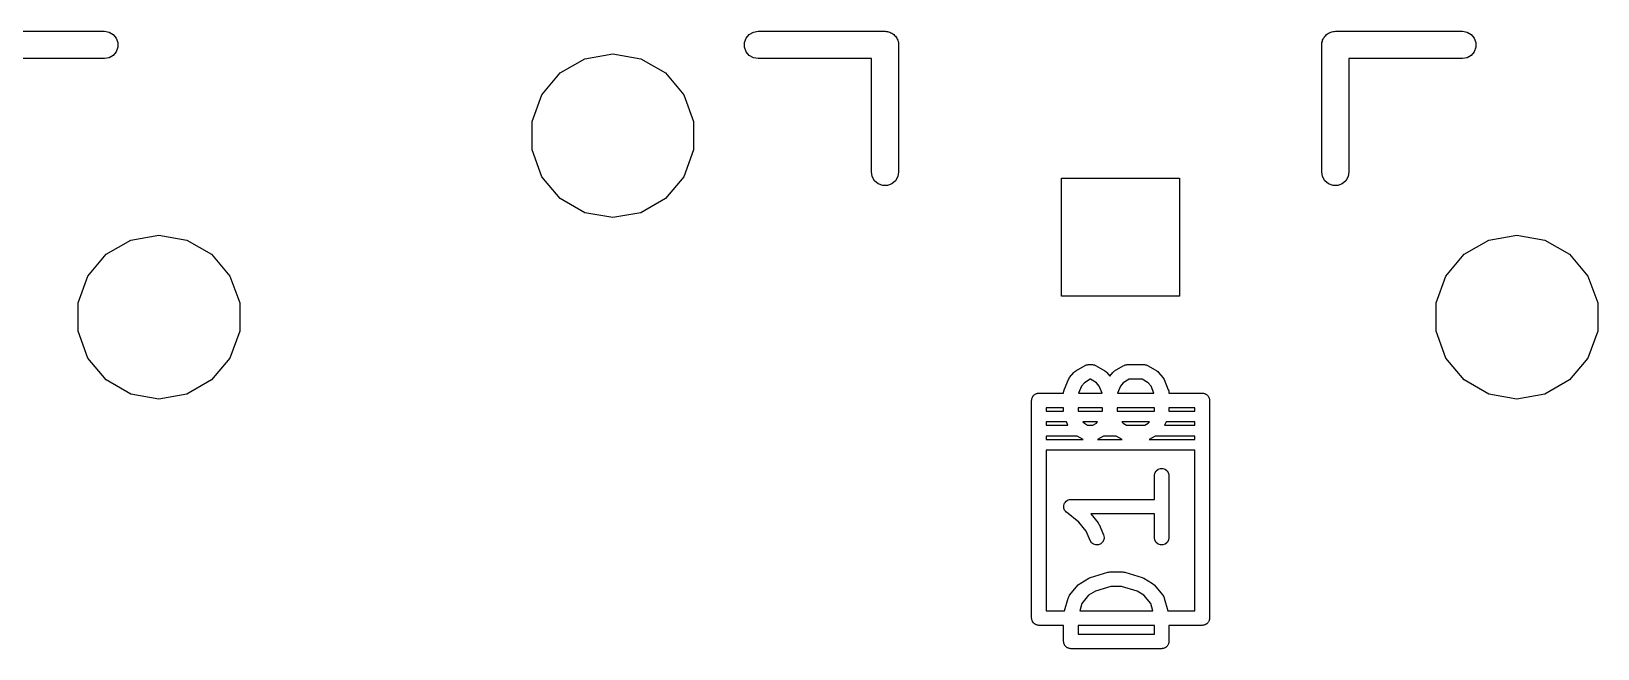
# Model space of a CAD drawing. Extents: x 47 to 330, y -254 to -153.
# Drawn here: x 99.53 to 121.44, y -182.1 to -173.46 of the extents above; entities that cross this region are included whole.
import ezdxf

# ---------------------------------------------------------------- set-up
doc = ezdxf.new("R2010")
doc.units = 0
doc.header["$MEASUREMENT"] = 0
doc.layers.add('BLACK', color=7, linetype='CONTINUOUS')

msp = doc.modelspace()

# ---------------------------------------------------------------- linework, layer by layer
at = {"layer": 'Black'}
for p, q in [((98.775, -173.459), (100.553, -173.459)), ((100.553, -173.459), (100.618, -173.471)), ((100.618, -173.471), (100.675, -173.504)), ((100.675, -173.504), (100.718, -173.555)), ((100.718, -173.555), (100.741, -173.617)), ((109.509, -173.617), (109.532, -173.555)), ((109.532, -173.555), (109.575, -173.504)), ((109.575, -173.504), (109.632, -173.471)), ((109.632, -173.471), (109.697, -173.459)), ((109.697, -173.459), (111.475, -173.459)), ((111.475, -173.459), (111.491, -173.462)), ((111.491, -173.462), (111.508, -173.462)), ((111.508, -173.462), (111.524, -173.468)), ((111.524, -173.468), (111.54, -173.471)), ((111.54, -173.471), (111.555, -173.479)), ((111.555, -173.479), (111.57, -173.485)), ((111.57, -173.485), (111.583, -173.496)), ((111.583, -173.496), (111.597, -173.504)), ((111.597, -173.504), (111.608, -173.517)), ((111.608, -173.517), (111.621, -173.528)), ((111.621, -173.528), (111.629, -173.542)), ((111.629, -173.542), (111.64, -173.555)), ((111.64, -173.555), (111.646, -173.57)), ((117.604, -173.57), (117.61, -173.555)), ((117.61, -173.555), (117.621, -173.542)), ((117.621, -173.542), (117.629, -173.528)), ((117.629, -173.528), (117.642, -173.517)), ((117.642, -173.517), (117.653, -173.504)), ((117.653, -173.504), (117.667, -173.496)), ((117.667, -173.496), (117.68, -173.485)), ((117.68, -173.485), (117.695, -173.479)), ((117.695, -173.479), (117.71, -173.471)), ((117.71, -173.471), (117.726, -173.468)), ((117.726, -173.468), (117.742, -173.462)), ((117.742, -173.462), (117.759, -173.462)), ((117.759, -173.462), (117.775, -173.459)), ((117.775, -173.459), (119.553, -173.459)), ((119.553, -173.459), (119.618, -173.471)), ((119.618, -173.471), (119.675, -173.504)), ((119.675, -173.504), (119.718, -173.555)), ((119.718, -173.555), (119.741, -173.617)), ((100.718, -173.745), (100.675, -173.796)), ((100.741, -173.683), (100.718, -173.745)), ((100.741, -173.617), (100.741, -173.683)), ((107.273, -173.842), (107.665, -173.773)), ((107.665, -173.773), (108.057, -173.842)), ((109.509, -173.683), (109.509, -173.617)), ((109.532, -173.745), (109.509, -173.683)), ((109.575, -173.796), (109.532, -173.745)), ((111.646, -173.57), (111.654, -173.585)), ((111.654, -173.585), (111.657, -173.601)), ((111.657, -173.601), (111.663, -173.617)), ((111.663, -173.617), (111.663, -173.634)), ((111.663, -173.634), (111.665, -173.65)), ((111.665, -173.65), (111.665, -175.428)), ((117.584, -173.65), (117.587, -173.634)), ((117.584, -175.428), (117.584, -173.65)), ((117.587, -173.617), (117.593, -173.601)), ((117.587, -173.634), (117.587, -173.617)), ((117.593, -173.601), (117.596, -173.585)), ((117.596, -173.585), (117.604, -173.57)), ((119.718, -173.745), (119.675, -173.796)), ((119.741, -173.683), (119.718, -173.745)), ((119.741, -173.617), (119.741, -173.683)), ((100.553, -173.84), (98.9655, -173.84)), ((100.618, -173.829), (100.553, -173.84)), ((100.675, -173.796), (100.618, -173.829)), ((106.927, -174.041), (107.273, -173.842)), ((108.057, -173.842), (108.403, -174.041)), ((109.632, -173.829), (109.575, -173.796)), ((109.697, -173.84), (109.632, -173.829)), ((111.284, -173.84), (109.697, -173.84)), ((111.284, -175.428), (111.284, -173.84)), ((119.553, -173.84), (117.965, -173.84)), ((117.965, -173.84), (117.965, -175.428)), ((119.618, -173.829), (119.553, -173.84)), ((119.675, -173.796), (119.618, -173.829)), ((106.671, -174.346), (106.927, -174.041)), ((108.403, -174.041), (108.659, -174.346)), ((106.535, -174.721), (106.671, -174.346)), ((108.659, -174.346), (108.795, -174.721)), ((106.535, -175.119), (106.535, -174.721)), ((108.795, -174.721), (108.795, -175.119)), ((106.671, -175.494), (106.535, -175.119)), ((108.795, -175.119), (108.659, -175.494)), ((106.927, -175.799), (106.671, -175.494)), ((108.659, -175.494), (108.403, -175.799)), ((111.296, -175.493), (111.284, -175.428)), ((111.329, -175.55), (111.296, -175.493)), ((111.654, -175.493), (111.621, -175.55)), ((111.665, -175.428), (111.654, -175.493)), ((113.944, -177.165), (113.944, -175.514)), ((113.944, -175.514), (115.596, -175.514)), ((115.596, -175.514), (115.596, -177.165)), ((117.596, -175.493), (117.584, -175.428)), ((117.629, -175.55), (117.596, -175.493)), ((117.954, -175.493), (117.921, -175.55)), ((117.965, -175.428), (117.954, -175.493)), ((111.38, -175.593), (111.329, -175.55)), ((111.442, -175.616), (111.38, -175.593)), ((111.508, -175.616), (111.442, -175.616)), ((111.57, -175.593), (111.508, -175.616)), ((111.621, -175.55), (111.57, -175.593)), ((117.68, -175.593), (117.629, -175.55)), ((117.742, -175.616), (117.68, -175.593)), ((117.808, -175.616), (117.742, -175.616)), ((117.87, -175.593), (117.808, -175.616)), ((117.921, -175.55), (117.87, -175.593)), ((107.273, -175.998), (106.927, -175.799)), ((108.403, -175.799), (108.057, -175.998)), ((107.665, -176.067), (107.273, -175.998)), ((108.057, -175.998), (107.665, -176.067)), ((100.577, -176.581), (100.923, -176.382)), ((100.923, -176.382), (101.315, -176.313)), ((101.315, -176.313), (101.707, -176.382)), ((101.707, -176.382), (102.053, -176.581)), ((119.577, -176.581), (119.923, -176.382)), ((119.923, -176.382), (120.315, -176.313)), ((120.315, -176.313), (120.707, -176.382)), ((120.707, -176.382), (121.053, -176.581)), ((100.321, -176.886), (100.577, -176.581)), ((102.053, -176.581), (102.309, -176.886)), ((119.321, -176.886), (119.577, -176.581)), ((121.053, -176.581), (121.309, -176.886)), ((100.185, -177.261), (100.321, -176.886)), ((102.309, -176.886), (102.445, -177.261)), ((119.185, -177.261), (119.321, -176.886)), ((121.309, -176.886), (121.445, -177.261)), ((100.185, -177.659), (100.185, -177.261)), ((102.445, -177.261), (102.445, -177.659)), ((115.596, -177.165), (113.944, -177.165)), ((119.185, -177.659), (119.185, -177.261)), ((121.445, -177.261), (121.445, -177.659)), ((100.321, -178.034), (100.185, -177.659)), ((102.445, -177.659), (102.309, -178.034)), ((119.321, -178.034), (119.185, -177.659)), ((121.445, -177.659), (121.309, -178.034)), ((100.577, -178.339), (100.321, -178.034)), ((102.309, -178.034), (102.053, -178.339)), ((114.143, -178.212), (114.264, -178.14)), ((114.264, -178.14), (114.273, -178.136)), ((114.273, -178.136), (114.282, -178.131)), ((114.282, -178.131), (114.29, -178.13)), ((114.29, -178.13), (114.297, -178.127)), ((114.297, -178.127), (114.307, -178.127)), ((114.307, -178.127), (114.316, -178.125)), ((114.316, -178.125), (114.377, -178.125)), ((114.377, -178.125), (114.386, -178.127)), ((114.386, -178.127), (114.396, -178.127)), ((114.396, -178.127), (114.404, -178.13)), ((114.404, -178.13), (114.412, -178.131)), ((114.412, -178.131), (114.42, -178.136)), ((114.42, -178.136), (114.429, -178.14)), ((114.429, -178.14), (114.55, -178.212)), ((114.687, -178.212), (114.808, -178.14)), ((114.808, -178.14), (114.818, -178.136)), ((114.818, -178.136), (114.826, -178.131)), ((114.826, -178.131), (114.834, -178.13)), ((114.834, -178.13), (114.841, -178.127)), ((114.841, -178.127), (114.851, -178.127)), ((114.851, -178.127), (114.861, -178.125)), ((114.861, -178.125), (115.103, -178.125)), ((115.103, -178.125), (115.112, -178.127)), ((115.112, -178.127), (115.122, -178.127)), ((115.122, -178.127), (115.129, -178.13)), ((115.129, -178.13), (115.137, -178.131)), ((115.137, -178.131), (115.146, -178.136)), ((115.146, -178.136), (115.155, -178.14)), ((115.155, -178.14), (115.276, -178.212)), ((119.577, -178.339), (119.321, -178.034)), ((121.309, -178.034), (121.053, -178.339)), ((100.923, -178.538), (100.577, -178.339)), ((102.053, -178.339), (101.707, -178.538)), ((113.981, -178.478), (114.041, -178.333)), ((114.041, -178.333), (114.049, -178.32)), ((114.049, -178.32), (114.057, -178.307)), ((114.057, -178.307), (114.117, -178.234)), ((114.117, -178.234), (114.13, -178.223)), ((114.13, -178.223), (114.143, -178.212)), ((114.263, -178.378), (114.223, -178.425)), ((114.345, -178.328), (114.263, -178.378)), ((114.349, -178.328), (114.345, -178.328)), ((114.431, -178.378), (114.349, -178.328)), ((114.47, -178.425), (114.431, -178.378)), ((114.55, -178.212), (114.563, -178.223)), ((114.563, -178.223), (114.576, -178.234)), ((114.576, -178.234), (114.619, -178.286)), ((114.619, -178.286), (114.662, -178.234)), ((114.662, -178.234), (114.675, -178.223)), ((114.675, -178.223), (114.687, -178.212)), ((114.807, -178.378), (114.767, -178.425)), ((114.889, -178.328), (114.807, -178.378)), ((115.074, -178.328), (114.889, -178.328)), ((115.157, -178.378), (115.074, -178.328)), ((115.196, -178.425), (115.157, -178.378)), ((115.276, -178.212), (115.289, -178.223)), ((115.289, -178.223), (115.302, -178.234)), ((115.302, -178.234), (115.362, -178.307)), ((115.362, -178.307), (115.37, -178.32)), ((115.37, -178.32), (115.378, -178.333)), ((115.378, -178.333), (115.438, -178.478)), ((119.923, -178.538), (119.577, -178.339)), ((121.053, -178.339), (120.707, -178.538)), ((101.315, -178.607), (100.923, -178.538)), ((101.707, -178.538), (101.315, -178.607)), ((113.527, -178.608), (113.53, -178.6)), ((113.53, -178.6), (113.532, -178.591)), ((113.532, -178.591), (113.536, -178.584)), ((113.536, -178.584), (113.539, -178.575)), ((113.539, -178.575), (113.545, -178.568)), ((113.545, -178.568), (113.549, -178.561)), ((113.549, -178.561), (113.556, -178.555)), ((113.556, -178.555), (113.562, -178.548)), ((113.562, -178.548), (113.569, -178.544)), ((113.569, -178.544), (113.576, -178.538)), ((113.576, -178.538), (113.585, -178.535)), ((113.585, -178.535), (113.592, -178.531)), ((113.592, -178.531), (113.601, -178.529)), ((113.601, -178.529), (113.609, -178.526)), ((113.609, -178.526), (113.618, -178.526)), ((113.618, -178.526), (113.627, -178.524)), ((113.627, -178.524), (113.973, -178.524)), ((113.973, -178.512), (113.976, -178.498)), ((113.973, -178.515), (113.973, -178.512)), ((113.973, -178.517), (113.973, -178.515)), ((113.973, -178.524), (113.973, -178.517)), ((113.976, -178.498), (113.979, -178.482)), ((113.979, -178.482), (113.98, -178.48)), ((113.98, -178.48), (113.981, -178.478)), ((114.223, -178.425), (114.182, -178.524)), ((114.182, -178.524), (114.512, -178.524)), ((114.512, -178.524), (114.47, -178.425)), ((114.767, -178.425), (114.726, -178.524)), ((114.726, -178.524), (115.237, -178.524)), ((115.237, -178.524), (115.196, -178.425)), ((115.438, -178.478), (115.439, -178.48)), ((115.439, -178.48), (115.44, -178.482)), ((115.44, -178.482), (115.443, -178.498)), ((115.443, -178.498), (115.446, -178.512)), ((115.446, -178.512), (115.446, -178.515)), ((115.446, -178.515), (115.446, -178.517)), ((115.446, -178.517), (115.446, -178.524)), ((115.446, -178.524), (115.913, -178.524)), ((115.913, -178.524), (115.922, -178.526)), ((115.922, -178.526), (115.931, -178.526)), ((115.931, -178.526), (115.939, -178.529)), ((115.939, -178.529), (115.948, -178.531)), ((115.948, -178.531), (115.955, -178.535)), ((115.955, -178.535), (115.964, -178.538)), ((115.964, -178.538), (115.971, -178.544)), ((115.971, -178.544), (115.978, -178.548)), ((115.978, -178.548), (115.984, -178.555)), ((115.984, -178.555), (115.991, -178.561)), ((115.991, -178.561), (115.995, -178.568)), ((115.995, -178.568), (116.001, -178.575)), ((116.001, -178.575), (116.004, -178.584)), ((116.004, -178.584), (116.008, -178.591)), ((116.008, -178.591), (116.01, -178.6)), ((116.01, -178.6), (116.013, -178.608)), ((120.315, -178.607), (119.923, -178.538)), ((120.707, -178.538), (120.315, -178.607)), ((113.525, -178.626), (113.527, -178.617)), ((113.525, -181.674), (113.525, -178.626)), ((113.527, -178.617), (113.527, -178.608)), ((113.973, -178.728), (113.729, -178.728)), ((113.729, -178.728), (113.729, -178.775)), ((113.729, -178.775), (113.77, -178.775)), ((113.77, -178.775), (113.973, -178.775)), ((113.973, -178.775), (113.973, -178.728)), ((114.176, -178.728), (114.176, -178.775)), ((114.517, -178.728), (114.176, -178.728)), ((114.176, -178.775), (114.517, -178.775)), ((114.517, -178.775), (114.517, -178.728)), ((114.72, -178.728), (114.72, -178.775)), ((115.243, -178.728), (114.72, -178.728)), ((114.72, -178.775), (115.243, -178.775)), ((115.243, -178.775), (115.243, -178.728)), ((115.446, -178.728), (115.446, -178.775)), ((115.811, -178.728), (115.446, -178.728)), ((115.446, -178.775), (115.811, -178.775)), ((115.811, -178.775), (115.811, -178.728)), ((116.013, -178.608), (116.013, -178.617)), ((116.013, -178.617), (116.015, -178.626)), ((116.015, -178.626), (116.015, -181.674)), ((113.77, -178.925), (113.729, -178.925)), ((113.729, -178.925), (113.729, -178.975)), ((113.729, -178.975), (114.034, -178.975)), ((114.013, -178.925), (113.77, -178.925)), ((114.034, -178.975), (114.013, -178.925)), ((114.244, -178.925), (114.263, -178.947)), ((114.449, -178.925), (114.244, -178.925)), ((114.263, -178.947), (114.309, -178.975)), ((114.309, -178.975), (114.384, -178.975)), ((114.384, -178.975), (114.431, -178.947)), ((114.431, -178.947), (114.449, -178.925)), ((114.789, -178.925), (114.807, -178.947)), ((115.175, -178.925), (114.789, -178.925)), ((114.807, -178.947), (114.854, -178.975)), ((114.854, -178.975), (115.11, -178.975)), ((115.11, -178.975), (115.157, -178.947)), ((115.157, -178.947), (115.175, -178.925)), ((115.406, -178.925), (115.385, -178.975)), ((115.385, -178.975), (115.811, -178.975)), ((115.811, -178.925), (115.406, -178.925)), ((115.811, -178.975), (115.811, -178.925)), ((113.729, -179.125), (113.729, -179.175)), ((114.164, -179.125), (113.729, -179.125)), ((113.729, -179.175), (114.248, -179.175)), ((114.248, -179.175), (114.164, -179.125)), ((114.529, -179.125), (114.446, -179.175)), ((114.446, -179.175), (114.792, -179.175)), ((114.709, -179.125), (114.529, -179.125)), ((114.792, -179.175), (114.709, -179.125)), ((115.255, -179.125), (115.171, -179.175)), ((115.171, -179.175), (115.811, -179.175)), ((115.811, -179.125), (115.255, -179.125)), ((115.811, -179.175), (115.811, -179.125)), ((113.729, -179.325), (113.729, -181.572)), ((115.811, -179.325), (113.729, -179.325)), ((115.811, -181.572), (115.811, -179.325)), ((115.243, -179.678), (115.249, -179.644)), ((115.243, -180.012), (115.243, -179.678)), ((115.249, -179.644), (115.267, -179.613)), ((115.267, -179.613), (115.294, -179.59)), ((115.294, -179.59), (115.327, -179.578)), ((115.327, -179.578), (115.362, -179.578)), ((115.362, -179.578), (115.395, -179.59)), ((115.395, -179.59), (115.422, -179.613)), ((115.422, -179.613), (115.44, -179.644)), ((115.44, -179.644), (115.446, -179.678)), ((115.446, -179.678), (115.446, -180.549)), ((113.974, -180.096), (113.98, -180.081)), ((113.974, -180.097), (113.974, -180.096)), ((113.974, -180.098), (113.974, -180.097)), ((113.974, -180.115), (113.974, -180.098)), ((113.974, -180.131), (113.974, -180.115)), ((113.975, -180.132), (113.974, -180.131)), ((113.975, -180.134), (113.975, -180.132)), ((113.981, -180.149), (113.975, -180.134)), ((113.98, -180.081), (113.985, -180.065)), ((113.985, -180.065), (113.986, -180.064)), ((113.986, -180.064), (113.987, -180.063)), ((113.987, -180.063), (113.997, -180.05)), ((113.997, -180.05), (114.007, -180.037)), ((114.007, -180.037), (114.008, -180.037)), ((114.008, -180.037), (114.009, -180.036)), ((114.009, -180.036), (114.023, -180.028)), ((114.023, -180.028), (114.038, -180.019)), ((114.038, -180.019), (114.039, -180.019)), ((114.039, -180.019), (114.04, -180.018)), ((114.04, -180.018), (114.056, -180.015)), ((114.056, -180.015), (114.072, -180.012)), ((114.072, -180.012), (114.073, -180.012)), ((114.073, -180.012), (114.075, -180.012)), ((114.075, -180.012), (115.243, -180.012)), ((113.987, -180.165), (113.981, -180.149)), ((113.988, -180.167), (113.987, -180.165)), ((113.987, -180.165), (113.987, -180.165)), ((113.999, -180.179), (113.988, -180.167)), ((114.009, -180.192), (113.999, -180.179)), ((114.01, -180.192), (114.009, -180.192)), ((114.011, -180.193), (114.01, -180.192)), ((114.184, -180.332), (114.011, -180.193)), ((114.289, -180.457), (114.184, -180.332)), ((115.243, -180.215), (114.352, -180.215)), ((114.352, -180.215), (114.455, -180.339)), ((114.455, -180.339), (114.463, -180.352)), ((114.463, -180.352), (114.471, -180.365)), ((115.243, -180.549), (115.243, -180.215)), ((114.344, -180.588), (114.289, -180.457)), ((114.471, -180.365), (114.531, -180.51)), ((114.534, -180.579), (114.518, -180.611)), ((114.531, -180.51), (114.539, -180.544)), ((114.539, -180.544), (114.534, -180.579)), ((115.249, -180.584), (115.243, -180.549)), ((115.446, -180.549), (115.44, -180.584)), ((114.363, -180.618), (114.344, -180.588)), ((114.391, -180.639), (114.363, -180.618)), ((114.424, -180.65), (114.391, -180.639)), ((114.46, -180.648), (114.424, -180.65)), ((114.492, -180.635), (114.46, -180.648)), ((114.518, -180.611), (114.492, -180.635)), ((115.267, -180.614), (115.249, -180.584)), ((115.294, -180.637), (115.267, -180.614)), ((115.327, -180.649), (115.294, -180.637)), ((115.362, -180.649), (115.327, -180.649)), ((115.395, -180.637), (115.362, -180.649)), ((115.422, -180.614), (115.395, -180.637)), ((115.44, -180.584), (115.422, -180.614)), ((114.057, -181.355), (114.178, -181.21)), ((114.178, -181.21), (114.191, -181.199)), ((114.191, -181.199), (114.204, -181.188)), ((114.204, -181.188), (114.325, -181.115)), ((114.325, -181.115), (114.336, -181.111)), ((114.336, -181.111), (114.348, -181.105)), ((114.348, -181.105), (114.59, -181.032)), ((114.634, -181.231), (114.418, -181.296)), ((114.59, -181.032), (114.604, -181.031)), ((114.604, -181.031), (114.619, -181.028)), ((114.619, -181.028), (114.8, -181.028)), ((114.785, -181.231), (114.634, -181.231)), ((115.001, -181.296), (114.785, -181.231)), ((114.8, -181.028), (114.815, -181.031)), ((114.815, -181.031), (114.829, -181.032)), ((114.829, -181.032), (115.071, -181.105)), ((115.071, -181.105), (115.083, -181.111)), ((115.083, -181.111), (115.094, -181.115)), ((115.094, -181.115), (115.215, -181.188)), ((115.215, -181.188), (115.228, -181.199)), ((115.228, -181.199), (115.241, -181.21)), ((115.241, -181.21), (115.362, -181.355)), ((113.987, -181.572), (114.037, -181.393)), ((114.037, -181.393), (114.039, -181.389)), ((114.039, -181.386), (114.046, -181.374)), ((114.039, -181.389), (114.039, -181.386)), ((114.046, -181.374), (114.052, -181.361)), ((114.052, -181.361), (114.055, -181.358)), ((114.055, -181.358), (114.057, -181.355)), ((114.323, -181.353), (114.227, -181.468)), ((114.418, -181.296), (114.323, -181.353)), ((115.096, -181.353), (115.001, -181.296)), ((115.192, -181.468), (115.096, -181.353)), ((115.362, -181.355), (115.364, -181.358)), ((115.364, -181.358), (115.367, -181.361)), ((115.367, -181.361), (115.373, -181.374)), ((115.373, -181.374), (115.38, -181.386)), ((115.38, -181.386), (115.38, -181.389)), ((115.38, -181.389), (115.382, -181.393)), ((115.382, -181.393), (115.432, -181.572)), ((113.527, -181.683), (113.525, -181.674)), ((113.729, -181.572), (113.987, -181.572)), ((114.227, -181.468), (114.198, -181.572)), ((114.198, -181.572), (115.221, -181.572)), ((115.221, -181.572), (115.192, -181.468)), ((115.432, -181.572), (115.811, -181.572)), ((116.015, -181.674), (116.013, -181.683)), ((113.527, -181.692), (113.527, -181.683)), ((113.53, -181.7), (113.527, -181.692)), ((113.532, -181.709), (113.53, -181.7)), ((113.536, -181.716), (113.532, -181.709)), ((113.539, -181.725), (113.536, -181.716)), ((113.545, -181.732), (113.539, -181.725)), ((113.549, -181.739), (113.545, -181.732)), ((113.556, -181.745), (113.549, -181.739)), ((113.562, -181.752), (113.556, -181.745)), ((113.569, -181.756), (113.562, -181.752)), ((113.576, -181.762), (113.569, -181.756)), ((113.585, -181.765), (113.576, -181.762)), ((113.592, -181.769), (113.585, -181.765)), ((113.601, -181.771), (113.592, -181.769)), ((113.609, -181.774), (113.601, -181.771)), ((113.618, -181.774), (113.609, -181.774)), ((113.627, -181.776), (113.618, -181.774)), ((113.973, -181.776), (113.627, -181.776)), ((113.973, -182.001), (113.973, -181.776)), ((114.176, -181.776), (114.176, -181.899)), ((115.243, -181.776), (114.176, -181.776)), ((115.243, -181.899), (115.243, -181.776)), ((115.913, -181.776), (115.446, -181.776)), ((115.446, -181.776), (115.446, -182.001)), ((115.922, -181.774), (115.913, -181.776)), ((115.931, -181.774), (115.922, -181.774)), ((115.939, -181.771), (115.931, -181.774)), ((115.948, -181.769), (115.939, -181.771)), ((115.955, -181.765), (115.948, -181.769)), ((115.964, -181.762), (115.955, -181.765)), ((115.971, -181.756), (115.964, -181.762)), ((115.978, -181.752), (115.971, -181.756)), ((115.984, -181.745), (115.978, -181.752)), ((115.991, -181.739), (115.984, -181.745)), ((115.995, -181.732), (115.991, -181.739)), ((116.001, -181.725), (115.995, -181.732)), ((116.004, -181.716), (116.001, -181.725)), ((116.008, -181.709), (116.004, -181.716)), ((116.01, -181.7), (116.008, -181.709)), ((116.013, -181.692), (116.01, -181.7)), ((116.013, -181.683), (116.013, -181.692)), ((113.974, -182.009), (113.973, -182.001)), ((113.974, -182.018), (113.974, -182.009)), ((113.978, -182.027), (113.974, -182.018)), ((113.979, -182.035), (113.978, -182.027)), ((113.983, -182.043), (113.979, -182.035)), ((113.987, -182.051), (113.983, -182.043)), ((113.992, -182.058), (113.987, -182.051)), ((113.997, -182.066), (113.992, -182.058)), ((114.004, -182.072), (113.997, -182.066)), ((114.009, -182.078), (114.004, -182.072)), ((114.017, -182.083), (114.009, -182.078)), ((114.024, -182.089), (114.017, -182.083)), ((114.032, -182.092), (114.024, -182.089)), ((114.04, -182.096), (114.032, -182.092)), ((114.049, -182.098), (114.04, -182.096)), ((114.057, -182.101), (114.049, -182.098)), ((114.066, -182.101), (114.057, -182.101)), ((114.075, -182.102), (114.066, -182.101)), ((115.345, -182.102), (114.075, -182.102)), ((114.176, -181.899), (115.243, -181.899)), ((115.353, -182.101), (115.345, -182.102)), ((115.362, -182.101), (115.353, -182.101)), ((115.371, -182.098), (115.362, -182.101)), ((115.379, -182.096), (115.371, -182.098)), ((115.387, -182.092), (115.379, -182.096)), ((115.395, -182.089), (115.387, -182.092)), ((115.402, -182.083), (115.395, -182.089)), ((115.41, -182.078), (115.402, -182.083)), ((115.416, -182.072), (115.41, -182.078)), ((115.422, -182.066), (115.416, -182.072)), ((115.427, -182.058), (115.422, -182.066)), ((115.433, -182.051), (115.427, -182.058)), ((115.436, -182.043), (115.433, -182.051)), ((115.44, -182.035), (115.436, -182.043)), ((115.442, -182.027), (115.44, -182.035)), ((115.445, -182.018), (115.442, -182.027)), ((115.446, -182.001), (115.445, -182.009)), ((115.445, -182.009), (115.445, -182.018))]:
    msp.add_line(p, q, dxfattribs=at)

doc.saveas('drawing.dxf')
